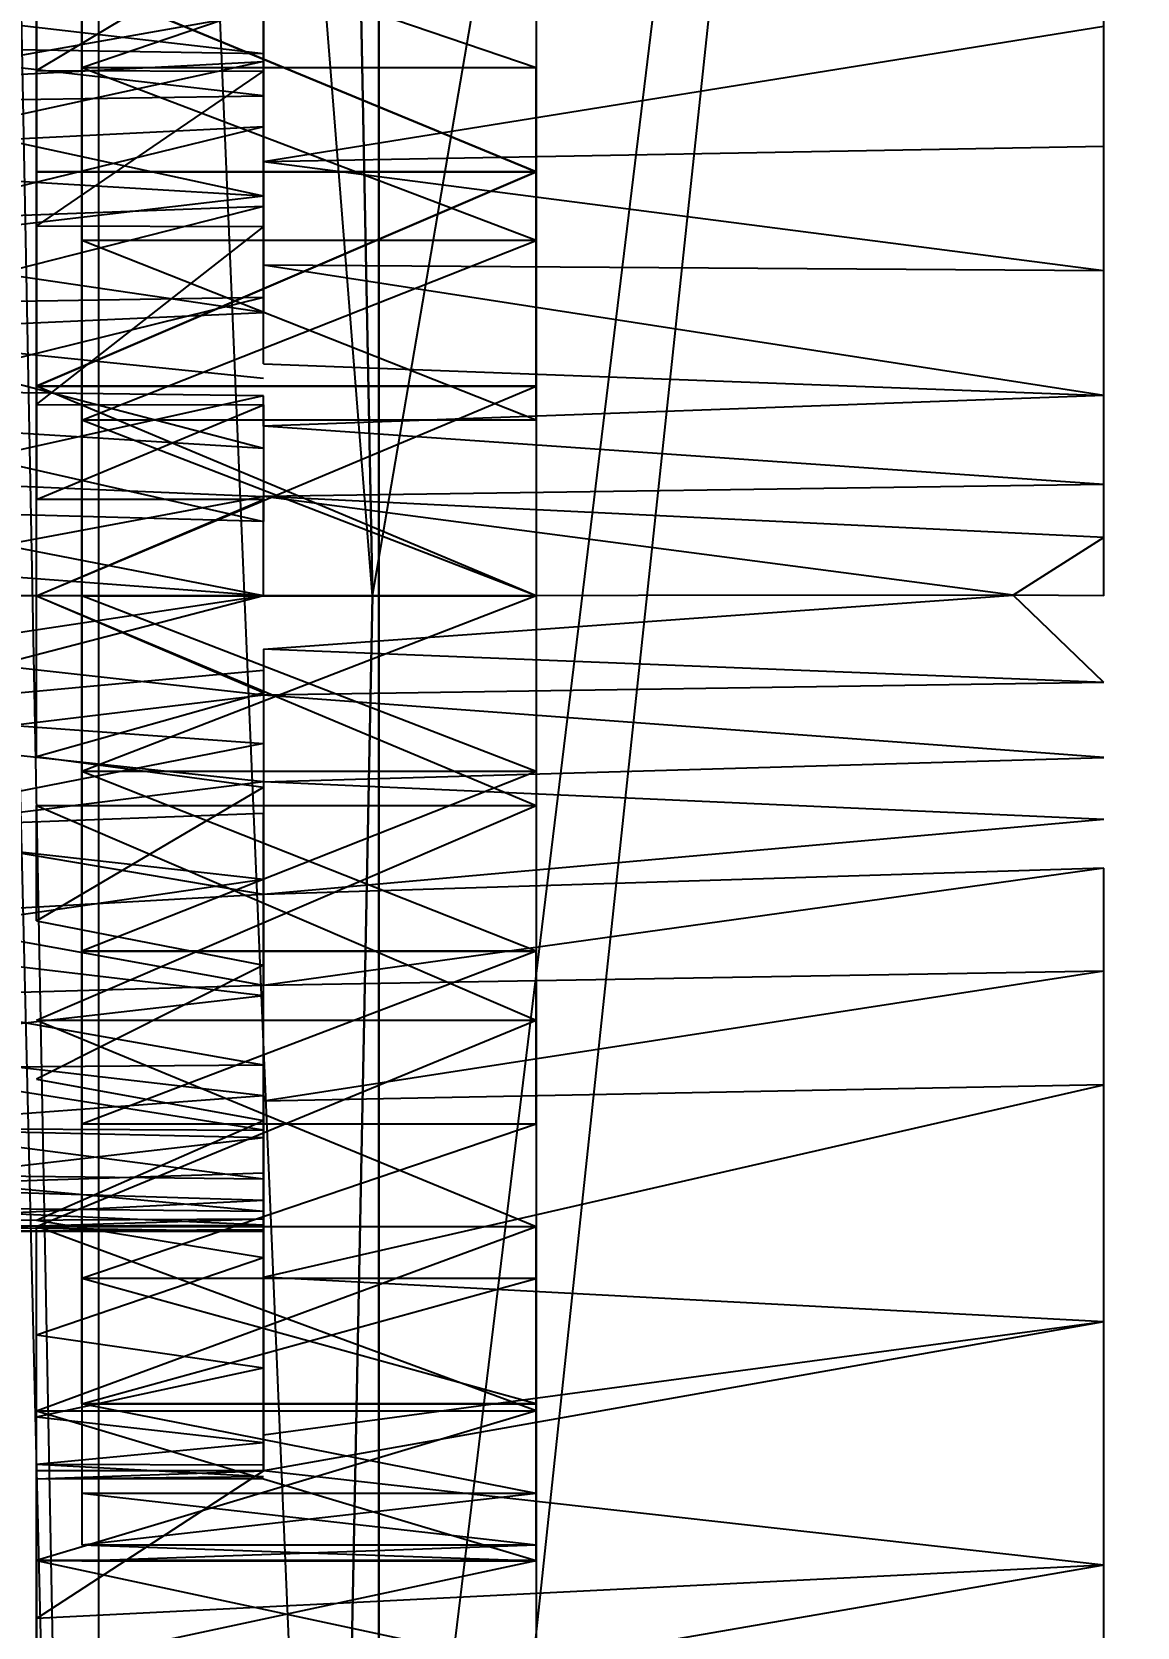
# Model space of a CAD drawing. Extents: x 11992 to 29481, y -6727 to 6811.
# Drawn here: x 18534.3 to 18583, y 3153.2 to 3223.4 of the extents above; entities that cross this region are included whole.
import ezdxf

# ---------------------------------------------------------------- set-up
doc = ezdxf.new("R2010")
doc.units = 0
doc.header["$MEASUREMENT"] = 0
doc.layers.get('0').update_dxf_attribs({"color": 8, "linetype": 'CONTINUOUS'})
doc.layers.add('WALL', color=8, linetype='CONTINUOUS')
doc.layers.add('zoylight 5回路', color=4, linetype='CONTINUOUS')

msp = doc.modelspace()

# ---------------------------------------------------------------- linework, layer by layer
for p, q in [((18549.612, 3630.598, 559.574), (18549.612, 2730.597, 559.574)), ((18549.612, 3630.598, 429.574), (18549.612, 2730.597, 429.574)), ((18549.612, 3630.598, 429.574), (18549.612, 2730.597, 429.574)), ((18549.612, 3630.598, -40.427), (18549.612, 2730.597, -40.427)), ((18549.612, 2730.597, 559.574), (18549.612, 3630.598, 559.574)), ((18549.612, 2730.597, -2440.428), (18549.612, 3630.598, -2440.428)), ((18549.612, 2730.597, -2440.428), (18549.612, 3630.598, -2440.428)), ((18549.612, 2730.597, -2640.428), (18549.612, 3630.598, -2640.428)), ((18542.11, 3017.472, -2034.428), (18581.542, 3387.112, -2034.428)), ((18547.535, 3107.927, -2034.428), (18581.542, 3387.112, -2034.428)), ((18549.346, 3198.598, -2034.428), (18581.542, 3387.112, -2034.428)), ((18581.543, 3198.598, -2057.428), (18581.542, 3387.112, -2034.428)), ((18537.275, 3379.045, -2026.428), (18537.275, 3018.152, -2026.428)), ((18547.546, 3108.21, -2026.428), (18537.275, 3349.846, -2026.428)), ((18549.346, 3198.598, -2026.428), (18537.275, 3349.846, -2026.428)), ((18537.275, 3047.35, -2026.428), (18531.502, 3348.238, -1989.974)), ((18534.542, 3198.598, -2271.172), (18534.543, 3320.425, -2312.004)), ((18537.275, 3047.35, -2026.428), (18530.925, 3310.922, -1986.336)), ((18581.543, 3201.164, -2057.549), (18581.542, 3290.132, -2108.023)), ((18549.346, 3198.598, -2034.428), (18547.535, 3289.27, -2034.428)), ((18547.546, 3288.986, -2026.428), (18549.346, 3198.598, -2026.428)), ((18534.543, 3261.433, -2120.339), (18534.542, 3202.85, -2124.074)), ((18556.542, 3234.479, -2184.547), (18556.542, 3217.277, -2173.248)), ((18536.542, 3163.026, -2243.685), (18536.542, 3234.171, -2197.172)), ((18536.542, 3234.171, -2243.685), (18536.542, 3214.242, -2259.944)), ((18544.542, 3232.586, -2104.308), (18544.542, 3216.204, -2107.201)), ((18556.542, 3221.855, -2184.856), (18536.542, 3228.65, -2190.376)), ((18556.542, 3228.65, -2250.48), (18536.542, 3221.855, -2256.001)), ((18536.542, 3228.65, -2250.48), (18536.542, 3190.865, -2178.638)), ((18534.542, 3221.727, -2116.679), (18544.542, 3227.722, -2111.185)), ((18534.542, 3221.727, -2116.679), (18534.542, 3226.366, -2177.956)), ((18534.542, 3226.366, -2177.956), (18556.542, 3217.277, -2173.248)), ((18556.542, 3217.277, -2267.609), (18534.542, 3226.365, -2262.9)), ((18544.543, 3208.815, -2059.268), (18544.543, 3226.224, -2069.549)), ((18544.542, 3222.461, -2100.076), (18525.859, 3224.632, -2095.735)), ((18544.543, 3224.282, -2074.278), (18527.242, 3221.217, -2068.924)), ((18581.543, 3223.667, -2067.803), (18544.543, 3217.705, -2063.633)), ((18544.542, 3222.461, -2100.076), (18525.663, 3222.786, -2099.534)), ((18544.542, 3220.61, -2102.733), (18525.663, 3222.786, -2099.534)), ((18527.242, 3221.217, -2068.924), (18544.543, 3222.126, -2070.247)), ((18544.543, 3222.126, -2070.247), (18527.412, 3218.397, -2065.629)), ((18556.542, 3214.242, -2180.912), (18536.542, 3221.855, -2184.856)), ((18556.542, 3221.855, -2184.856), (18536.542, 3221.855, -2184.856)), ((18556.542, 3221.855, -2256.001), (18536.542, 3221.855, -2256.001)), ((18556.542, 3214.242, -2259.944), (18536.542, 3221.855, -2256.001)), ((18536.542, 3221.855, -2184.856), (18536.542, 3159.082, -2236.072)), ((18544.543, 3222.126, -2070.247), (18544.543, 3219.253, -2066.524)), ((18556.542, 3206.332, -2178.638), (18556.542, 3221.855, -2256.001)), ((18534.542, 3221.727, -2116.679), (18544.542, 3221.701, -2116.699)), ((18534.542, 3214.873, -2120.737), (18544.542, 3221.701, -2116.699)), ((18525.48, 3220.336, -2103.077), (18544.542, 3220.61, -2102.733)), ((18544.542, 3216.204, -2107.201), (18525.48, 3220.336, -2103.077)), ((18544.543, 3219.253, -2066.524), (18527.412, 3218.397, -2065.629)), ((18544.543, 3219.253, -2066.524), (18527.557, 3215.103, -2062.81)), ((18581.543, 3218.393, -2064.225), (18544.543, 3217.705, -2063.633)), ((18544.543, 3217.705, -2063.633), (18544.543, 3213.166, -2061.168)), ((18581.543, 3212.911, -2061.172), (18544.543, 3217.705, -2063.633)), ((18544.542, 3216.204, -2107.201), (18525.317, 3217.346, -2106.225)), ((18534.542, 3191.524, -2123.658), (18534.542, 3217.277, -2173.248)), ((18534.542, 3207.832, -2270.325), (18534.542, 3217.277, -2267.609)), ((18556.542, 3217.277, -2267.609), (18534.542, 3207.832, -2270.325)), ((18556.542, 3217.277, -2267.609), (18534.542, 3217.277, -2267.609)), ((18534.542, 3217.277, -2173.248), (18534.542, 3214.873, -2120.737)), ((18534.542, 3207.832, -2170.532), (18556.542, 3217.277, -2173.248)), ((18534.542, 3217.277, -2173.248), (18556.542, 3217.277, -2173.248)), ((18556.542, 3217.277, -2267.609), (18556.542, 3198.598, -2271.172)), ((18544.542, 3216.204, -2107.201), (18525.181, 3213.92, -2108.864)), ((18544.543, 3215.744, -2063.292), (18527.557, 3215.103, -2062.81)), ((18544.543, 3215.744, -2063.292), (18527.673, 3211.459, -2060.556)), ((18544.542, 3214.852, -2120.747), (18534.542, 3214.873, -2120.737)), ((18534.542, 3207.026, -2123.383), (18544.542, 3214.852, -2120.747)), ((18544.542, 3214.852, -2120.747), (18544.542, 3211.08, -2110.492)), ((18536.542, 3206.332, -2178.638), (18556.542, 3214.242, -2180.912)), ((18536.542, 3206.332, -2178.638), (18536.542, 3214.242, -2180.912)), ((18556.542, 3214.242, -2180.912), (18536.542, 3214.242, -2180.912)), ((18556.542, 3214.242, -2259.944), (18536.542, 3214.242, -2259.944)), ((18556.542, 3206.332, -2262.219), (18536.542, 3214.242, -2259.944)), ((18544.542, 3211.08, -2110.492), (18525.181, 3213.92, -2108.864)), ((18581.543, 3212.911, -2061.172), (18544.543, 3213.166, -2061.168)), ((18581.543, 3207.423, -2058.866), (18544.543, 3213.166, -2061.168)), ((18544.543, 3211.737, -2060.702), (18527.673, 3211.459, -2060.556)), ((18544.543, 3211.737, -2060.702), (18527.758, 3207.607, -2058.917)), ((18525.075, 3210.19, -2110.916), (18544.542, 3211.08, -2110.492)), ((18525.075, 3210.19, -2110.916), (18544.542, 3208.179, -2111.738)), ((18544.542, 3205.095, -2112.664), (18525.075, 3210.19, -2110.916)), ((18544.543, 3208.815, -2059.268), (18581.543, 3207.423, -2058.866)), ((18556.542, 3198.598, -2271.172), (18534.542, 3207.832, -2270.325)), ((18556.542, 3207.832, -2270.325), (18534.542, 3207.832, -2270.325)), ((18534.542, 3198.598, -2169.685), (18556.542, 3207.832, -2170.532)), ((18534.542, 3207.832, -2170.532), (18556.542, 3207.832, -2170.532)), ((18534.542, 3207.026, -2123.383), (18534.542, 3207.832, -2170.532)), ((18544.543, 3207.414, -2058.852), (18527.758, 3207.607, -2058.917)), ((18544.543, 3207.414, -2058.852), (18527.811, 3203.693, -2057.896)), ((18581.543, 3207.423, -2058.866), (18544.543, 3206.078, -2058.394)), ((18544.543, 3206.078, -2058.394), (18544.543, 3207.414, -2058.852)), ((18534.542, 3207.026, -2123.383), (18544.542, 3207.014, -2123.386)), ((18534.542, 3202.85, -2124.074), (18544.542, 3207.014, -2123.386)), ((18544.542, 3207.014, -2123.386), (18544.542, 3201.88, -2113.235)), ((18525.002, 3206.303, -2112.347), (18544.542, 3201.88, -2113.235)), ((18544.542, 3205.095, -2112.664), (18525.002, 3206.303, -2112.347)), ((18556.542, 3198.598, -2177.928), (18536.542, 3206.332, -2178.638)), ((18556.542, 3206.332, -2178.638), (18536.542, 3206.332, -2178.638)), ((18556.542, 3206.332, -2262.219), (18536.542, 3206.332, -2262.219)), ((18556.542, 3198.598, -2262.928), (18536.542, 3206.332, -2262.219)), ((18581.543, 3203.503, -2057.87), (18544.543, 3206.078, -2058.394)), ((18556.542, 3206.332, -2262.219), (18556.542, 3198.598, -2271.172)), ((18556.542, 3206.332, -2178.638), (18556.542, 3159.082, -2204.784)), ((18527.811, 3203.693, -2057.896), (18544.543, 3202.972, -2057.772)), ((18544.543, 3202.972, -2057.772), (18527.833, 3199.846, -2057.456)), ((18544.542, 3202.844, -2124.075), (18534.542, 3202.85, -2124.074)), ((18534.542, 3198.598, -2124.307), (18544.542, 3202.844, -2124.075)), ((18581.543, 3203.503, -2057.87), (18544.543, 3202.972, -2057.772)), ((18577.543, 3198.625, -2057.428), (18544.543, 3202.972, -2057.772)), ((18544.543, 3198.597, -2057.428), (18544.543, 3202.972, -2057.772)), ((18581.543, 3201.164, -2057.549), (18544.543, 3202.972, -2057.772)), ((18544.542, 3198.598, -2113.428), (18524.959, 3202.398, -2113.169)), ((18544.542, 3201.88, -2113.235), (18524.959, 3202.398, -2113.169)), ((18581.543, 3201.164, -2057.549), (18577.543, 3198.625, -2057.428)), ((18544.543, 3198.597, -2057.428), (18527.833, 3199.846, -2057.456)), ((18544.543, 3196.256, -2057.508), (18577.543, 3198.625, -2057.428)), ((18577.543, 3198.625, -2057.428), (18544.543, 3198.597, -2057.428)), ((18581.543, 3194.786, -2057.696), (18577.543, 3198.625, -2057.428)), ((18581.543, 3198.598, -2057.428), (18577.543, 3198.625, -2057.428)), ((18544.542, 3198.598, -2113.428), (18524.946, 3198.598, -2113.428)), ((18544.542, 3198.598, -2113.428), (18524.97, 3193.503, -2112.961)), ((18544.543, 3198.597, -2057.428), (18527.829, 3196.082, -2057.541)), ((18556.542, 3198.598, -2271.172), (18534.542, 3198.598, -2271.172)), ((18534.542, 3198.598, -2271.172), (18556.542, 3189.365, -2270.325)), ((18544.542, 3198.598, -2113.428), (18534.542, 3198.598, -2169.685)), ((18534.542, 3198.598, -2124.307), (18544.542, 3194.352, -2124.075)), ((18534.542, 3198.598, -2169.685), (18556.542, 3189.365, -2170.532)), ((18556.542, 3190.865, -2178.638), (18536.542, 3198.598, -2177.928)), ((18536.542, 3198.598, -2177.928), (18556.542, 3198.598, -2177.928)), ((18556.542, 3198.598, -2262.928), (18536.542, 3198.598, -2262.928)), ((18556.542, 3198.598, -2262.928), (18536.542, 3190.865, -2262.219)), ((18544.542, 3198.598, -2113.428), (18544.542, 3198.598, -2124.307)), ((18549.346, 3198.598, -2034.428), (18547.535, 3107.927, -2034.428)), ((18547.546, 3108.21, -2026.428), (18549.346, 3198.598, -2034.428)), ((18549.346, 3198.598, -2034.428), (18549.346, 3198.598, -2026.428)), ((18556.542, 3198.598, -2271.172), (18556.542, 3163.026, -2243.685)), ((18556.542, 3198.598, -2271.172), (18556.542, 3198.598, -2262.928)), ((18556.542, 3198.598, -2169.685), (18556.542, 3190.865, -2178.638)), ((18544.543, 3194.222, -2057.772), (18527.829, 3196.082, -2057.541)), ((18581.543, 3194.786, -2057.696), (18544.543, 3196.256, -2057.508)), ((18544.543, 3196.256, -2057.508), (18544.543, 3181.451, -2063.293)), ((18544.542, 3195.316, -2113.235), (18524.97, 3193.503, -2112.961)), ((18581.543, 3194.786, -2057.696), (18544.543, 3194.222, -2057.772)), ((18544.543, 3194.222, -2057.772), (18527.797, 3192.2, -2058.169)), ((18534.542, 3191.524, -2123.658), (18544.542, 3194.352, -2124.075)), ((18581.543, 3191.486, -2058.361), (18544.543, 3194.222, -2057.772)), ((18524.97, 3193.503, -2112.961), (18544.542, 3192.102, -2112.664)), ((18544.542, 3192.102, -2112.664), (18525.047, 3188.292, -2111.462)), ((18544.543, 3190.412, -2058.592), (18527.797, 3192.2, -2058.169)), ((18534.542, 3191.524, -2123.658), (18544.542, 3190.182, -2123.386)), ((18544.543, 3190.412, -2058.592), (18581.543, 3191.486, -2058.361)), ((18544.543, 3190.412, -2058.592), (18527.733, 3188.292, -2059.394)), ((18556.542, 3182.954, -2180.912), (18536.542, 3190.865, -2178.638)), ((18556.542, 3190.865, -2262.219), (18536.542, 3190.865, -2262.219)), ((18536.542, 3190.865, -2178.638), (18536.542, 3156.808, -2228.162)), ((18556.542, 3190.865, -2178.638), (18536.542, 3190.865, -2178.638)), ((18556.542, 3190.865, -2262.219), (18536.542, 3182.954, -2259.944)), ((18581.543, 3188.756, -2059.22), (18544.543, 3190.412, -2058.592)), ((18534.542, 3184.287, -2121.578), (18544.542, 3190.182, -2123.386)), ((18544.542, 3189.017, -2111.738), (18525.047, 3188.292, -2111.462)), ((18534.542, 3189.365, -2270.325), (18556.542, 3179.92, -2267.609)), ((18534.542, 3189.365, -2270.325), (18556.542, 3189.365, -2270.325)), ((18534.542, 3184.287, -2121.578), (18534.542, 3189.365, -2170.532)), ((18534.542, 3179.92, -2173.248), (18556.542, 3189.365, -2170.532)), ((18534.542, 3189.365, -2170.532), (18556.542, 3189.365, -2170.532)), ((18544.542, 3161.323, -2096.482), (18544.542, 3189.017, -2111.738)), ((18556.542, 3189.365, -2270.325), (18556.542, 3179.92, -2267.609)), ((18556.542, 3189.365, -2170.532), (18556.542, 3182.954, -2180.912)), ((18544.542, 3186.116, -2110.492), (18525.047, 3188.292, -2111.462)), ((18544.543, 3185.458, -2060.703), (18527.733, 3188.292, -2059.394)), ((18581.543, 3188.756, -2059.22), (18544.543, 3185.458, -2060.703)), ((18544.542, 3186.116, -2110.492), (18525.181, 3183.276, -2108.864)), ((18544.542, 3175.496, -2116.699), (18544.542, 3186.116, -2110.492)), ((18581.543, 3186.605, -2060.087), (18544.543, 3181.451, -2063.293)), ((18581.543, 3186.605, -2060.087), (18544.543, 3185.458, -2060.703)), ((18581.542, 3021.352, -2104.768), (18581.543, 3186.605, -2060.087)), ((18544.543, 3185.458, -2060.703), (18527.638, 3184.493, -2061.241)), ((18544.543, 3181.451, -2063.293), (18527.638, 3184.493, -2061.241)), ((18534.542, 3184.287, -2121.578), (18544.542, 3182.344, -2120.747)), ((18544.542, 3180.992, -2107.201), (18525.181, 3183.276, -2108.864)), ((18556.542, 3182.954, -2259.944), (18536.542, 3182.954, -2259.944)), ((18536.542, 3182.954, -2180.912), (18556.542, 3182.954, -2180.912)), ((18556.542, 3182.954, -2180.912), (18536.542, 3175.342, -2184.856)), ((18556.542, 3182.954, -2259.944), (18536.542, 3175.342, -2256.001)), ((18556.542, 3175.342, -2256.001), (18556.542, 3182.954, -2259.944)), ((18544.542, 3182.344, -2120.747), (18534.542, 3177.323, -2117.97)), ((18581.543, 3182.081, -2062.322), (18544.543, 3176.354, -2065.599)), ((18581.543, 3182.081, -2062.322), (18544.543, 3181.451, -2063.293)), ((18544.543, 3181.451, -2063.293), (18527.512, 3180.95, -2063.69)), ((18544.542, 3180.992, -2107.201), (18525.369, 3178.799, -2105.227)), ((18544.543, 3177.943, -2066.525), (18527.512, 3180.95, -2063.69)), ((18534.542, 3170.831, -2262.9), (18556.542, 3179.92, -2267.609)), ((18534.542, 3179.92, -2267.609), (18556.542, 3179.92, -2267.609)), ((18534.542, 3179.92, -2173.248), (18556.542, 3179.92, -2173.248)), ((18534.542, 3179.92, -2173.248), (18556.542, 3170.831, -2177.956)), ((18556.542, 3175.342, -2184.856), (18556.542, 3179.92, -2173.248)), ((18544.542, 3176.586, -2102.733), (18525.369, 3178.799, -2105.227)), ((18544.543, 3177.943, -2066.525), (18527.357, 3177.801, -2066.68)), ((18544.543, 3175.07, -2070.248), (18527.357, 3177.801, -2066.68)), ((18534.542, 3177.323, -2117.97), (18544.542, 3175.496, -2116.699)), ((18544.543, 3168.607, -2071.542), (18581.543, 3177.065, -2065.33)), ((18581.543, 3177.065, -2065.33), (18544.543, 3176.354, -2065.599)), ((18544.542, 3176.586, -2102.733), (18525.6, 3175.162, -2100.75)), ((18544.542, 3176.586, -2102.733), (18544.542, 3164.611, -2104.308)), ((18544.543, 3176.354, -2065.599), (18544.543, 3168.607, -2071.542)), ((18534.542, 3171.106, -2112.92), (18544.542, 3175.496, -2116.699)), ((18544.542, 3174.735, -2100.076), (18525.6, 3175.162, -2100.75)), ((18544.542, 3174.735, -2100.076), (18525.859, 3172.564, -2095.735)), ((18544.543, 3172.914, -2074.278), (18527.181, 3175.162, -2070.106)), ((18527.181, 3175.162, -2070.106), (18544.543, 3175.07, -2070.248)), ((18556.542, 3175.342, -2184.856), (18536.542, 3168.546, -2190.376)), ((18536.542, 3175.342, -2184.856), (18536.542, 3159.082, -2204.784)), ((18556.542, 3175.342, -2256.001), (18536.542, 3175.342, -2256.001)), ((18556.542, 3175.342, -2184.856), (18536.542, 3175.342, -2184.856)), ((18556.542, 3175.342, -2256.001), (18536.542, 3168.546, -2250.48)), ((18556.542, 3175.342, -2256.001), (18556.542, 3151.418, -2239.107)), ((18544.542, 3173.188, -2097.19), (18525.859, 3172.564, -2095.735)), ((18544.542, 3171.487, -2078.428), (18526.988, 3173.111, -2073.836)), ((18544.543, 3172.914, -2074.278), (18526.988, 3173.111, -2073.836)), ((18544.542, 3173.188, -2097.19), (18544.542, 3171.984, -2094.128)), ((18544.542, 3171.487, -2078.428), (18544.543, 3172.914, -2074.278)), ((18544.542, 3171.984, -2094.128), (18525.859, 3172.564, -2095.735)), ((18544.542, 3171.984, -2094.128), (18526.127, 3171.066, -2090.523)), ((18544.542, 3170.888, -2081.413), (18526.788, 3171.679, -2077.724)), ((18544.542, 3171.487, -2078.428), (18526.788, 3171.679, -2077.724)), ((18544.542, 3171.487, -2078.428), (18544.542, 3170.888, -2081.413)), ((18544.543, 3168.607, -2071.542), (18544.542, 3171.487, -2078.428)), ((18544.542, 3171.149, -2090.954), (18526.127, 3171.066, -2090.523)), ((18544.542, 3171.149, -2090.954), (18526.39, 3170.598, -2085.428)), ((18544.542, 3170.693, -2087.733), (18526.39, 3170.598, -2085.428)), ((18544.542, 3170.612, -2084.533), (18526.39, 3170.598, -2085.428)), ((18526.586, 3170.857, -2081.629), (18544.542, 3170.888, -2081.413)), ((18544.542, 3170.612, -2084.533), (18526.586, 3170.857, -2081.629)), ((18534.542, 3171.106, -2112.92), (18544.542, 3169.474, -2111.185)), ((18556.542, 3162.717, -2256.309), (18534.542, 3170.831, -2262.9)), ((18534.542, 3170.831, -2262.9), (18556.542, 3170.831, -2262.9)), ((18534.542, 3124.748, -2144.043), (18534.542, 3170.831, -2177.956)), ((18534.542, 3162.717, -2184.547), (18556.542, 3170.831, -2177.956)), ((18534.542, 3170.831, -2177.956), (18556.542, 3170.831, -2177.956)), ((18544.542, 3171.149, -2090.954), (18544.542, 3160.069, -2080.223)), ((18556.542, 3156.126, -2248.196), (18556.542, 3170.831, -2262.9)), ((18556.542, 3163.026, -2197.172), (18556.542, 3170.831, -2177.956)), ((18534.542, 3166.056, -2106.703), (18544.542, 3169.474, -2111.185)), ((18556.542, 3163.026, -2197.172), (18536.542, 3168.546, -2190.376)), ((18536.542, 3163.026, -2243.685), (18556.542, 3168.546, -2250.48)), ((18556.542, 3168.546, -2190.376), (18536.542, 3168.546, -2190.376)), ((18556.542, 3168.546, -2250.48), (18536.542, 3168.546, -2250.48)), ((18581.543, 3166.642, -2073.612), (18544.543, 3168.607, -2071.542)), ((18544.543, 3168.607, -2071.542), (18544.543, 3161.65, -2078.428)), ((18581.543, 3166.642, -2073.612), (18544.542, 3160.069, -2080.223)), ((18581.543, 3166.642, -2073.612), (18544.543, 3161.65, -2078.428)), ((18534.542, 3162.717, -2184.547), (18534.542, 3166.056, -2106.703)), ((18534.542, 3166.056, -2106.703), (18544.542, 3164.611, -2104.308)), ((18534.542, 3162.449, -2099.74), (18544.542, 3164.611, -2104.308)), ((18556.542, 3159.082, -2204.784), (18536.542, 3163.026, -2197.172)), ((18556.542, 3159.082, -2236.072), (18536.542, 3163.026, -2243.685)), ((18556.542, 3163.026, -2197.172), (18536.542, 3163.026, -2197.172)), ((18536.542, 3163.026, -2243.685), (18556.542, 3163.026, -2243.685)), ((18534.542, 3162.717, -2256.309), (18556.542, 3162.717, -2256.309)), ((18556.542, 3162.717, -2256.309), (18534.542, 3156.126, -2248.196)), ((18534.542, 3162.717, -2184.547), (18556.542, 3162.717, -2184.547)), ((18534.542, 3162.717, -2184.547), (18556.542, 3156.126, -2192.661)), ((18534.542, 3162.449, -2099.74), (18544.542, 3161.323, -2096.482)), ((18544.542, 3160.069, -2080.223), (18544.543, 3161.65, -2078.428)), ((18534.542, 3160.368, -2092.503), (18544.542, 3161.323, -2096.482)), ((18534.542, 3147.796, -2097.382), (18534.542, 3160.368, -2092.503)), ((18534.542, 3160.368, -2092.503), (18544.542, 3160.346, -2092.384)), ((18534.542, 3160.368, -2092.503), (18544.542, 3159.822, -2088.262)), ((18544.542, 3160.069, -2080.223), (18534.542, 3160.081, -2080.134)), ((18534.542, 3153.575, -2088.49), (18544.542, 3160.069, -2080.223)), ((18534.542, 3159.719, -2085.428), (18544.542, 3160.069, -2080.223)), ((18581.543, 3155.926, -2085.728), (18544.542, 3160.069, -2080.223)), ((18534.542, 3159.719, -2085.428), (18544.542, 3159.822, -2088.262)), ((18534.542, 3159.719, -2085.428), (18544.542, 3159.739, -2084.186)), ((18556.542, 3156.808, -2212.695), (18536.542, 3159.082, -2204.784)), ((18556.542, 3159.082, -2236.072), (18536.542, 3156.808, -2228.162)), ((18556.542, 3159.082, -2204.784), (18536.542, 3159.082, -2204.784)), ((18556.542, 3159.082, -2236.072), (18536.542, 3159.082, -2236.072)), ((18556.542, 3159.082, -2236.072), (18556.542, 3159.082, -2204.784)), ((18556.542, 3156.808, -2212.695), (18536.542, 3156.098, -2220.428)), ((18556.542, 3156.098, -2220.428), (18536.542, 3156.808, -2228.162)), ((18556.542, 3156.808, -2212.695), (18536.542, 3156.808, -2212.695)), ((18556.542, 3156.808, -2228.162), (18536.542, 3156.808, -2212.695)), ((18556.542, 3156.808, -2212.695), (18556.542, 3156.808, -2228.162)), ((18534.542, 3156.126, -2248.196), (18556.542, 3151.418, -2239.107)), ((18556.542, 3156.126, -2248.196), (18534.542, 3156.126, -2248.196)), ((18534.542, 3156.126, -2248.196), (18534.542, 3076.772, -2312.004)), ((18534.542, 3156.126, -2192.661), (18556.542, 3156.126, -2192.661)), ((18534.542, 3151.418, -2201.75), (18556.542, 3156.126, -2192.661)), ((18581.543, 3155.926, -2085.728), (18534.542, 3147.796, -2097.382)), ((18581.543, 3155.926, -2085.728), (18534.542, 3153.575, -2088.49)), ((18556.542, 3156.098, -2220.428), (18536.542, 3156.098, -2220.428))]:
    msp.add_line(p, q)
at = {"layer": 'WALL'}
msp.add_line((18549.618, 2730.548, 0), (18549.618, 3630.548, 0), dxfattribs=at)
at = {"layer": 'zoylight 5回路', "linetype": 'Continuous'}
msp.add_arc((14474.643, 3986.705), 4320.53, 318.703685, 19.633033, dxfattribs=at)

doc.saveas('drawing.dxf')
